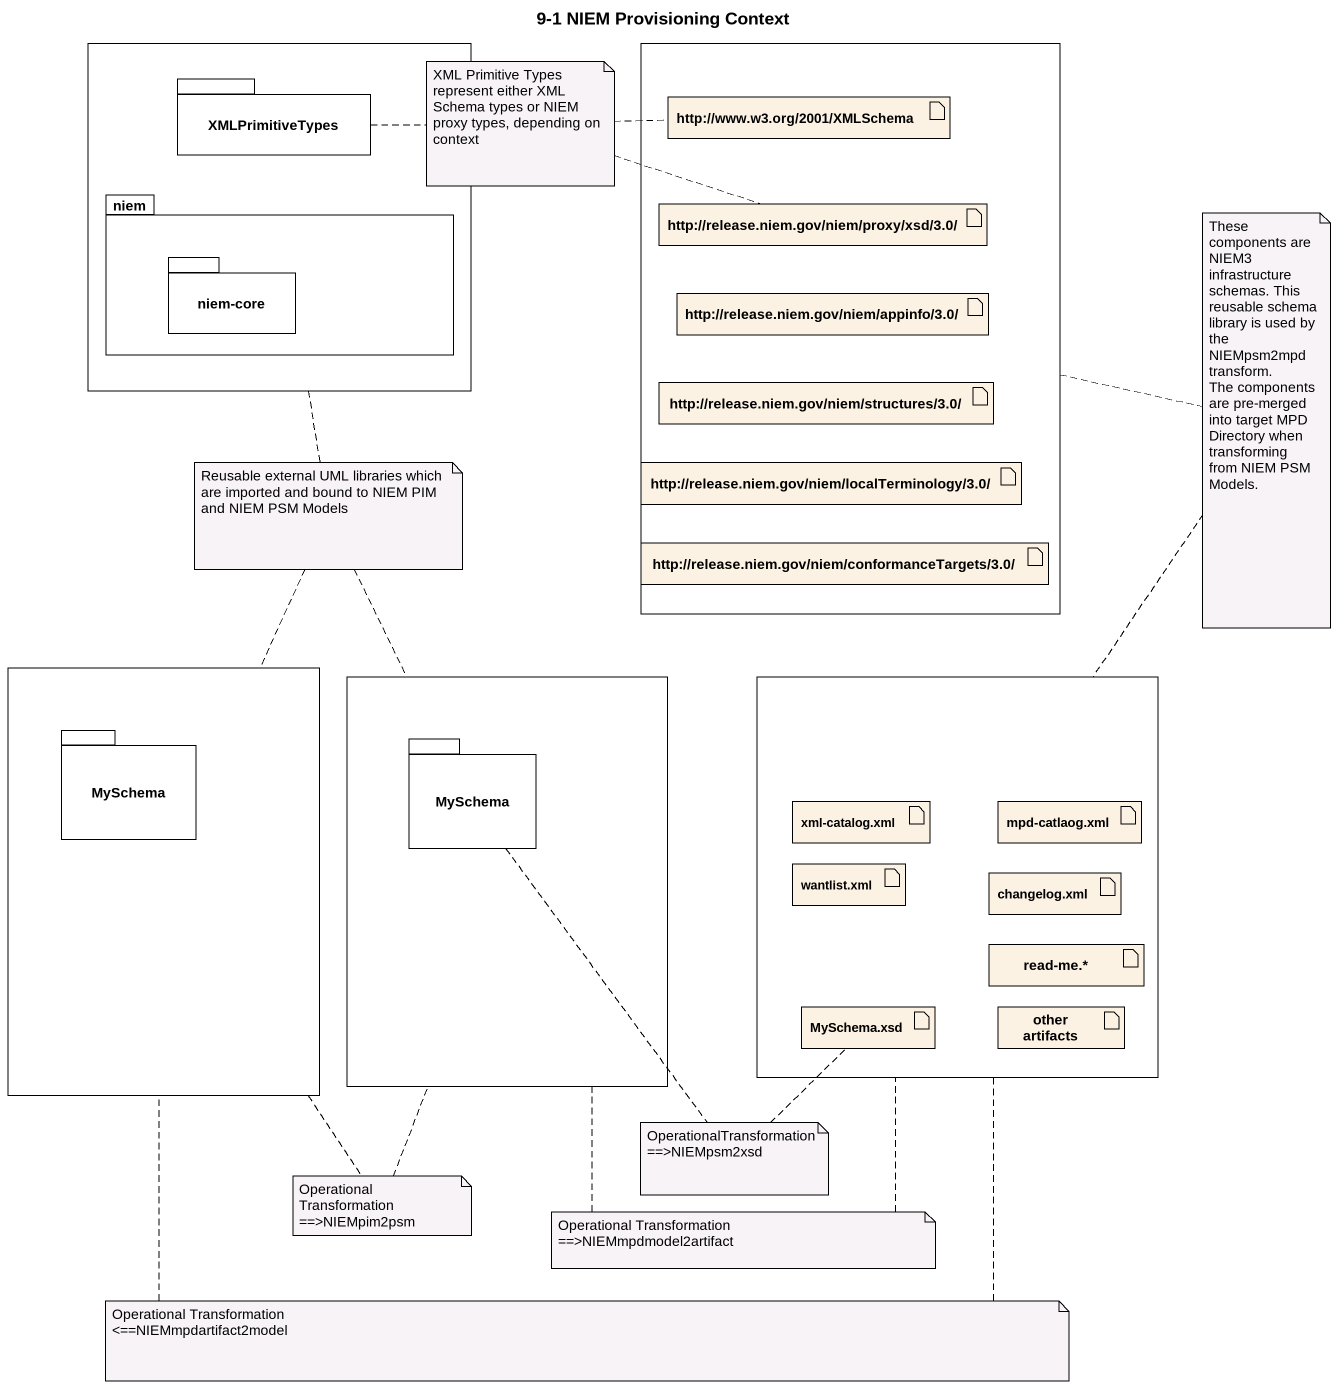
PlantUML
@startuml
title 9-1 NIEM Provisioning Context
rectangle " " as rectangle1 {
  package XMLPrimitiveTypes {
  }
  package niem {
    package "niem-core" as niem_core {
    }
  }
}
rectangle " " as rectangle2 {
  artifact "http://www.w3.org/2001/XMLSchema" as http_www_w3_org_2001
  artifact "http://release.niem.gov/niem/proxy/xsd/3.0/" as http_release_niem_gov_niem
  artifact "http://release.niem.gov/niem/appinfo/3.0/" as http_release_niem_gov_niem_2
  artifact "http://release.niem.gov/niem/structures/3.0/" as http_release_niem_gov_niem_3
  artifact "http://release.niem.gov/niem/localTerminology/3.0/" as http_release_niem_gov_niem_4
  artifact "http://release.niem.gov/niem/conformanceTargets/3.0/" as http_release_niem_gov_niem_5
}
rectangle " " as rectangle3 {
  package MySchema {
  }
}
rectangle " " as rectangle4 {
  package "MySchema" as MySchema_2 {
  }
}
rectangle " " as rectangle5 {
  artifact "xml-catalog.xml" as xml_catalog_xml
  artifact "mpd-catlaog.xml" as mpd_catlaog_xml
  artifact "wantlist.xml" as wantlist_xml
  artifact "changelog.xml" as changelog_xml
  artifact "read-me.*" as read_me
  artifact "MySchema.xsd" as MySchema_xsd
  artifact "other artifacts" as other_artifacts
}
note as N1
  XML Primitive Types represent either XML Schema types or NIEM proxy types, depending on context
end note
N1 .. XMLPrimitiveTypes
N1 .. http_www_w3_org_2001
N1 .. http_release_niem_gov_niem
note as N2
  These components are NIEM3 infrastructure schemas. This reusable schema library is used by the NIEMpsm2mpd transform.
  The components are pre-merged into target MPD Directory when transforming from NIEM PSM Models.
end note
N2 .. rectangle2
N2 .. rectangle5
note as N3
  Reusable external UML libraries which are imported and bound to NIEM PIM and NIEM PSM Models
end note
N3 .. rectangle1
N3 .. rectangle3
N3 .. rectangle4
note as N4
  OperationalTransformation
  ~==>NIEMpsm2xsd
end note
N4 .. MySchema_2
N4 .. MySchema_xsd
note as N5
  OperationalTransformation
  ~==>NIEMpim2psm
end note
N5 .. rectangle3
N5 .. rectangle4
note as N6
  Operational Transformation
  ~==>NIEMmpdmodel2artifact
end note
N6 .. rectangle4
N6 .. rectangle5
note as N7
  Operational Transformation
  <==NIEMmpdartifact2model
end note
N7 .. rectangle5
N7 .. rectangle3
@enduml
